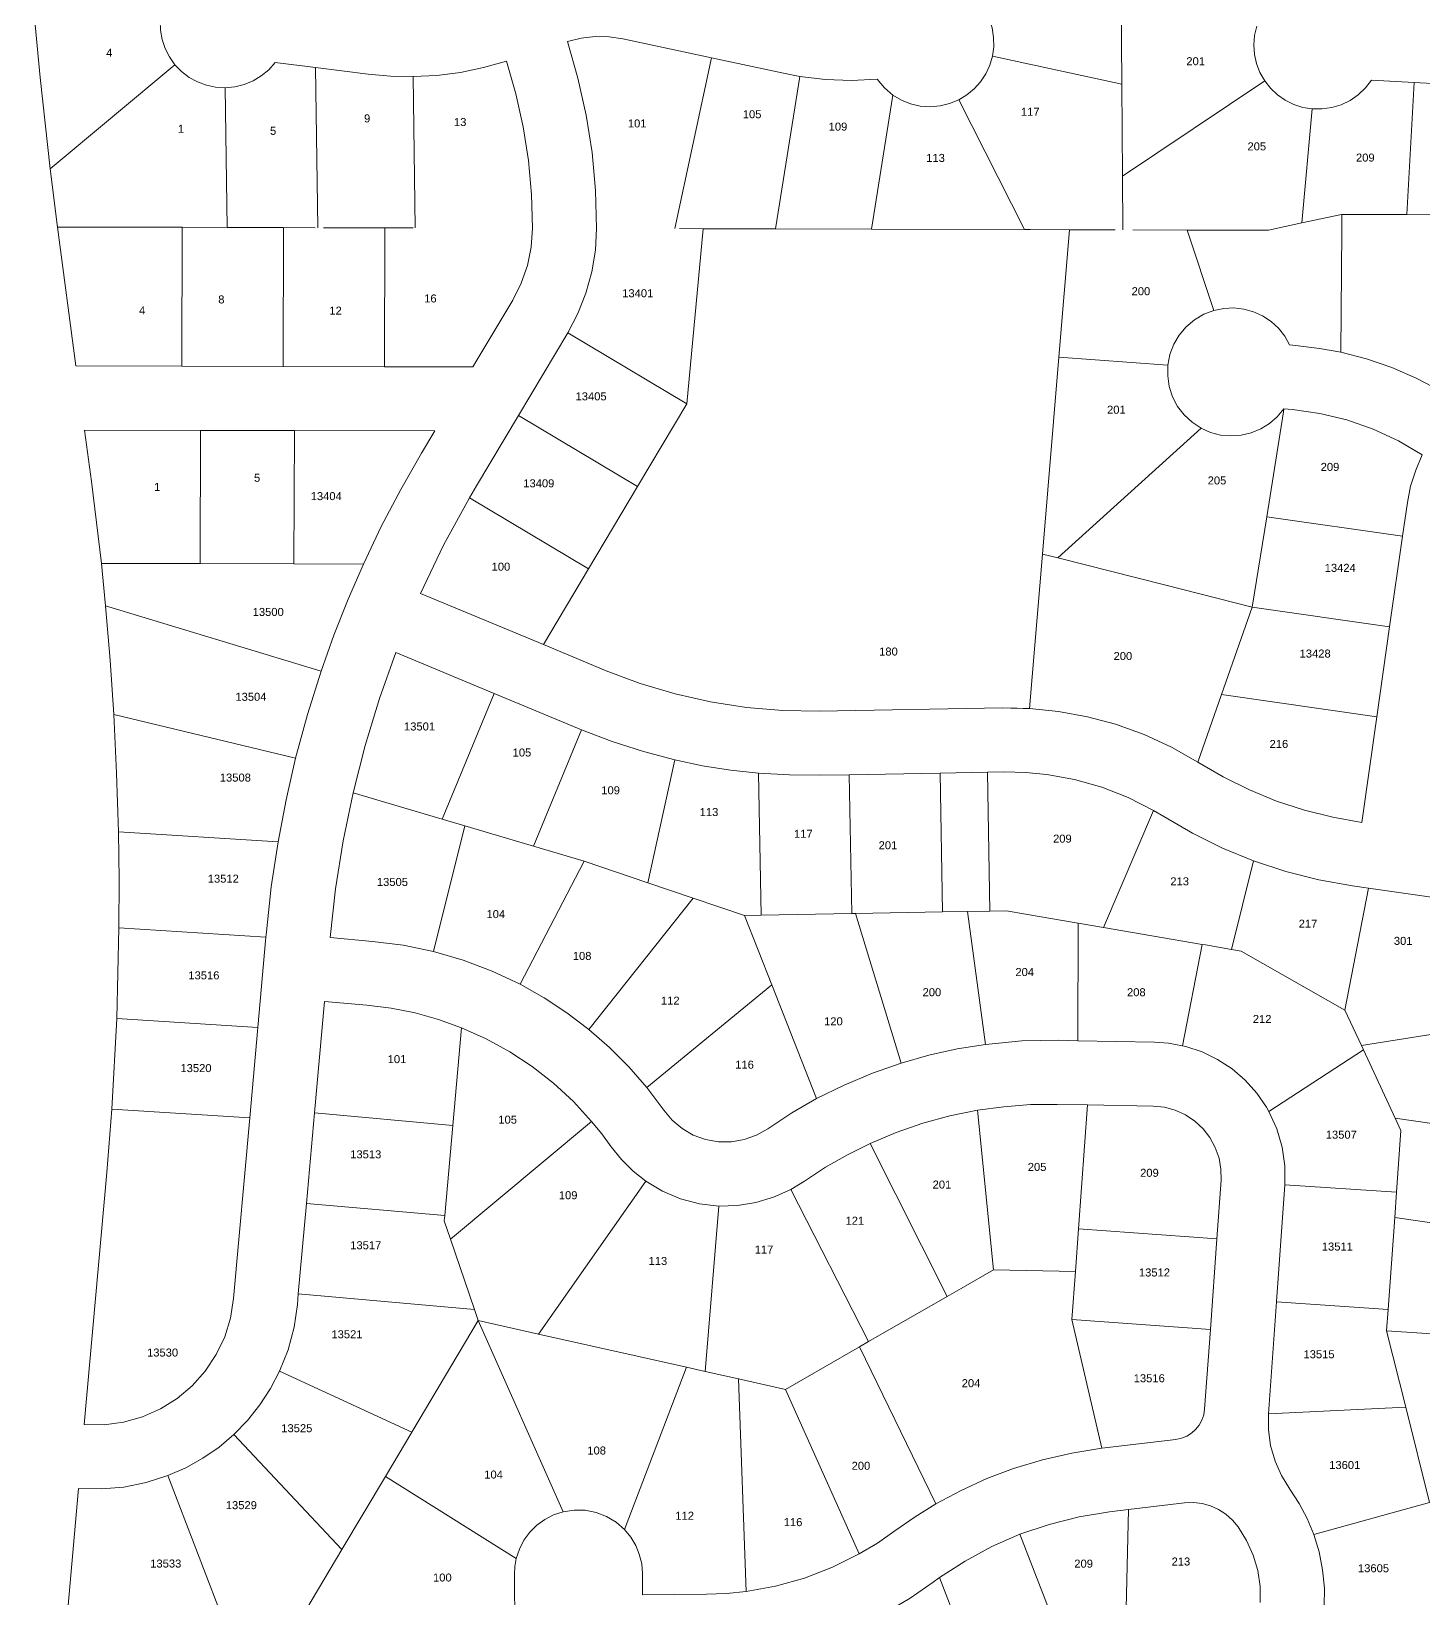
# Model space of a CAD drawing. Header units: feet. Extents: x 865220 to 2822444, y -2240498 to 975731.
# Drawn here: x 2812336 to 2813640, y 969523 to 970991 of the extents above; entities that cross this region are included whole.
import ezdxf
from ezdxf.enums import TextEntityAlignment as Align

# ---------------------------------------------------------------- set-up
doc = ezdxf.new("R2010")
doc.units = ezdxf.units.FT
doc.header["$LTSCALE"] = 0.015
doc.header["$MEASUREMENT"] = 0
doc.layers.add('Dakota County Addresses', color=7, linetype='Continuous')
doc.layers.add('Dakota County Parcels', color=7, linetype='Continuous')
doc.styles.add('Dimensions 100', font='arial.ttf')

# ---------------------------------------------------------------- blocks, each defined once
blk = doc.blocks.new('ACMAP_ANN_TEMPLATE_Dakota County Addresses')
at = {"layer": 'Dakota County Addresses', "style": 'Dimensions 100'}
blk.add_attdef('DakotaCountyAddress', text='', height=50, dxfattribs=at).set_placement((0, 0), align=Align.CENTER)

msp = doc.modelspace()

# ---------------------------------------------------------------- linework, layer by layer
at = {"layer": 'Dakota County Parcels', "lineweight": 5}
for p, q in [((2813357.5, 970942), (2813356.8, 971035.5)), ((2812890.1, 970984.5), (2812973.2, 970966.6)), ((2812353.3, 970862.6), (2812470.2, 970960.1)), ((2812564.1, 970962.3), (2812601.9, 970957.6)), ((2812601.9, 970957.6), (2812651.4, 970951.4)), ((2812604.1, 970807.4), (2812601.9, 970957.6)), ((2812938.7, 970806.6), (2812973.2, 970966.6)), ((2812973.2, 970966.6), (2813040.6, 970952.1)), ((2813236.3, 970968.1), (2813357.5, 970942)), ((2812695.4, 970807.2), (2812693.3, 970949.1)), ((2813032.9, 970806.3), (2813055.9, 970949.2)), ((2813040.6, 970952.1), (2813055.9, 970949.2)), ((2813491.5, 970945.1), (2813358.1, 970855.7)), ((2813591.5, 970945.7), (2813631.5, 970943.5)), ((2813624.6, 970819.7), (2813631.5, 970943.5)), ((2813631.5, 970943.5), (2813717.5, 970939)), ((2812519.1, 970807.7), (2812517.1, 970938.6)), ((2813122.9, 970806.1), (2813143.1, 970931.7)), ((2813358.1, 970855.7), (2813357.5, 970942)), ((2813204.8, 970927.2), (2813266.3, 970805.7)), ((2813526.2, 970811.9), (2813535.9, 970918.8)), ((2812353.3, 970862.6), (2812360.1, 970808.1)), ((2813358.4, 970805.5), (2813358.1, 970855.7)), ((2813495.1, 970805.1), (2813526.2, 970811.9)), ((2813526.2, 970811.9), (2813563.5, 970819.9)), ((2813563.5, 970819.9), (2813563.8, 970819.9)), ((2813563.7, 970804.9), (2813563.8, 970819.9)), ((2813563.8, 970819.9), (2813624.6, 970819.7)), ((2813624.6, 970819.7), (2813719.2, 970819.5)), ((2812360.1, 970808.1), (2812377.4, 970678)), ((2812360.1, 970808.1), (2812477, 970807.8)), ((2812476.7, 970677.7), (2812477, 970807.8)), ((2812477, 970807.8), (2812519.1, 970807.7)), ((2812571.7, 970677.5), (2812572, 970807.5)), ((2812572, 970807.5), (2812601.5, 970807.4)), ((2812609.4, 970807.4), (2812667, 970807.3)), ((2812666.7, 970677.2), (2812667, 970807.3)), ((2812667, 970807.3), (2812693.3, 970807.2)), ((2812943, 970806.6), (2812965.3, 970806.5)), ((2812949.9, 970642.3), (2812965.3, 970806.5)), ((2812965.3, 970806.5), (2813032.9, 970806.3)), ((2813271.8, 970805.7), (2813308.7, 970805.6)), ((2813298.7, 970686), (2813308.7, 970805.6)), ((2813308.7, 970805.6), (2813351.5, 970805.5)), ((2813368, 970805.5), (2813418.7, 970805.3)), ((2813418.7, 970805.3), (2813495.1, 970805.1)), ((2813418.7, 970805.3), (2813443.9, 970730)), ((2813562.8, 970690.7), (2813563.7, 970804.9)), ((2812749.4, 970677), (2812786.7, 970739.7)), ((2812792.2, 970631.6), (2812838.3, 970708.9)), ((2812838.3, 970708.9), (2812949.9, 970642.3)), ((2813514.9, 970697.6), (2813522.9, 970696.8)), ((2813283.2, 970501.7), (2813298.7, 970686)), ((2813298.7, 970686), (2813400.8, 970678.8)), ((2812377.4, 970678), (2812476.7, 970677.7)), ((2812476.7, 970677.7), (2812571.7, 970677.5)), ((2812571.7, 970677.5), (2812666.7, 970677.2)), ((2812666.7, 970677.2), (2812749.4, 970677)), ((2812903.8, 970565), (2812949.9, 970642.3)), ((2813493.4, 970536.7), (2813509, 970634.9)), ((2813509, 970634.9), (2813509.5, 970637.8)), ((2813509.5, 970637.8), (2813517.5, 970637.1)), ((2812752.7, 970565.5), (2812792.2, 970631.6)), ((2812792.2, 970631.6), (2812903.8, 970565)), ((2812385.4, 970617.9), (2812391.9, 970569.6)), ((2812385.4, 970617.9), (2812494.1, 970617.6)), ((2812493.8, 970492.7), (2812494.1, 970617.6)), ((2812494.1, 970617.6), (2812582.1, 970617.4)), ((2812581.7, 970492.4), (2812582.1, 970617.4)), ((2812582.1, 970617.4), (2812713.6, 970617.1)), ((2812701.2, 970596.2), (2812713.6, 970617.1)), ((2813297.7, 970498), (2813431.9, 970619.6)), ((2812401.2, 970492.9), (2812391.9, 970569.6)), ((2812752.7, 970565.5), (2812746.1, 970554.3)), ((2812857.7, 970487.7), (2812903.8, 970565)), ((2812746.1, 970554.3), (2812857.7, 970487.7)), ((2813620.8, 970518.5), (2813625.3, 970550)), ((2813479.9, 970451.8), (2813493.4, 970536.7)), ((2813493.4, 970536.7), (2813620.8, 970518.5)), ((2813608.6, 970433.4), (2813620.8, 970518.5)), ((2812405.2, 970453.1), (2812401.2, 970492.9)), ((2812401.2, 970492.9), (2812493.8, 970492.7)), ((2812493.8, 970492.7), (2812581.7, 970492.4)), ((2812581.7, 970492.4), (2812646.8, 970492.3)), ((2812815.5, 970416.8), (2812857.7, 970487.7)), ((2813271, 970357), (2813283.2, 970501.7)), ((2813283.2, 970501.7), (2813297.7, 970498)), ((2812700.2, 970464.8), (2812815.5, 970416.8)), ((2812405.2, 970453.1), (2812607.1, 970391.9)), ((2813451.1, 970370), (2813479.9, 970451.8)), ((2813479.9, 970451.8), (2813608.6, 970433.4)), ((2813596.5, 970349.2), (2813608.6, 970433.4)), ((2812815.5, 970416.8), (2812874.4, 970392.4)), ((2812677.2, 970409.4), (2812769.5, 970371)), ((2812720.5, 970253.3), (2812769.5, 970371)), ((2812769.5, 970371), (2812851.3, 970337)), ((2813428.8, 970306.6), (2813451.1, 970370)), ((2813451.1, 970370), (2813596.5, 970349.2)), ((2813073.8, 970354.4), (2813246.1, 970357.5)), ((2813246.1, 970357.5), (2813253.6, 970357.3)), ((2813253.6, 970357.3), (2813259.4, 970357.2)), ((2813259.4, 970357.2), (2813265.2, 970357.1)), ((2813265.2, 970357.1), (2813271, 970357)), ((2812412.9, 970351.4), (2812583.3, 970310.3)), ((2813582.4, 970250.2), (2813596.5, 970349.2)), ((2812806.1, 970228), (2812851.3, 970337)), ((2812913.3, 970193.7), (2812938.8, 970308.8)), ((2813187.2, 970296.4), (2813231.7, 970297.2)), ((2813231.7, 970297.2), (2813247.2, 970297.5)), ((2813234, 970167.2), (2813231.7, 970297.2)), ((2813019.6, 970163.4), (2813017.1, 970296.4)), ((2813074.9, 970294.4), (2813102.2, 970294.9)), ((2813102.2, 970294.9), (2813187.2, 970296.4)), ((2813104.5, 970164.9), (2813102.2, 970294.9)), ((2813189.5, 970166.4), (2813187.2, 970296.4)), ((2812637.2, 970278), (2812720.5, 970253.3)), ((2812720.5, 970253.3), (2812741.8, 970247)), ((2813340.3, 970151.9), (2813387.4, 970261.5)), ((2813396.9, 970255.8), (2813387.4, 970261.5)), ((2812417.2, 970241.5), (2812566.8, 970231.9)), ((2812712.4, 970129.2), (2812741.8, 970247)), ((2812741.8, 970247), (2812806.1, 970228)), ((2812806.1, 970228), (2812853.7, 970213.9)), ((2812793.7, 970098.6), (2812853.7, 970213.9)), ((2812853.7, 970213.9), (2812913.3, 970193.7)), ((2813460.5, 970131.2), (2813481, 970214.4)), ((2812913.3, 970193.7), (2812956, 970179.3)), ((2812858.1, 970056.3), (2812956, 970179.3)), ((2812956, 970179.3), (2813004, 970163.1)), ((2813566.7, 970074.3), (2813588.7, 970188.7)), ((2813573.8, 970190.9), (2813588.7, 970188.7)), ((2813588.7, 970188.7), (2813672.8, 970176.7)), ((2813019.6, 970163.4), (2813104.5, 970164.9)), ((2813104.5, 970164.9), (2813107.9, 970165)), ((2813107.9, 970165), (2813189.5, 970166.4)), ((2813107.9, 970165), (2813150.8, 970024.8)), ((2813189.5, 970166.4), (2813212.9, 970166.8)), ((2813212.9, 970166.8), (2813234, 970167.2)), ((2813212.9, 970166.8), (2813229.8, 970042.3)), ((2813234, 970167.2), (2813249.5, 970167.5)), ((2813249.5, 970167.5), (2813267.2, 970164.4)), ((2813267.2, 970164.4), (2813316.7, 970155.9)), ((2812415.6, 970066.6), (2812417.7, 970151.5)), ((2812417.7, 970151.5), (2812555.4, 970142.7)), ((2813004, 970163.1), (2813019.6, 970163.4)), ((2813004, 970163.1), (2813029.6, 970098)), ((2813316.3, 970045.7), (2813316.7, 970155.9)), ((2813316.7, 970155.9), (2813340.3, 970151.9)), ((2813340.3, 970151.9), (2813432.9, 970136)), ((2812547.9, 970058), (2812555.4, 970142.7)), ((2812555.4, 970142.7), (2812555.9, 970147.7)), ((2812615.6, 970142.3), (2812655.4, 970138.8)), ((2813414.6, 970041), (2813432.9, 970136)), ((2813460.5, 970131.2), (2813469.4, 970129.7)), ((2813469.4, 970129.7), (2813566.7, 970074.3)), ((2812912.4, 970001.8), (2813029.6, 970098)), ((2813029.6, 970098), (2813071.6, 969991.5)), ((2812600.9, 969978), (2812610.3, 970082.6)), ((2812610.3, 970082.6), (2812650.1, 970079)), ((2812411, 969981.7), (2812415.6, 970066.6)), ((2812415.6, 970066.6), (2812547.9, 970058)), ((2813566.7, 970074.3), (2813582.1, 970041.3)), ((2812540.3, 969973.4), (2812547.9, 970058)), ((2812730.6, 969966.4), (2812738.7, 970057.8)), ((2813582.1, 970041.3), (2813655.1, 970052.9)), ((2813298.3, 970046.1), (2813316.3, 970045.7)), ((2813316.3, 970045.7), (2813388.2, 970044.4)), ((2813417.5, 970040.3), (2813414.6, 970041)), ((2813584, 970037.2), (2813495.4, 969979.5)), ((2813582.1, 970041.3), (2813584, 970037.2)), ((2813584, 970037.2), (2813613.9, 969973)), ((2812928.3, 969980.6), (2812912.4, 970001.8)), ((2812406.3, 969922.2), (2812411, 969981.7)), ((2812411, 969981.7), (2812540.3, 969973.4)), ((2812593.4, 969893.3), (2812600.9, 969978)), ((2812600.9, 969978), (2812730.6, 969966.4)), ((2813222.3, 969980.5), (2813237.4, 969831)), ((2813297.1, 969986.1), (2813325.3, 969985.6)), ((2813317, 969869.3), (2813325.3, 969985.6)), ((2813325.3, 969985.6), (2813387.1, 969984.4)), ((2813495.4, 969979.5), (2813493.1, 969983.4)), ((2812525.2, 969804.1), (2812540.3, 969973.4)), ((2812723, 969881.8), (2812730.6, 969966.4)), ((2812728.4, 969859.8), (2812860.7, 969970.1)), ((2813613.9, 969973), (2813742, 969954.7)), ((2813613.9, 969973), (2813619.2, 969961.5)), ((2813615.1, 969903.7), (2813619.2, 969961.5)), ((2813121.7, 969949.4), (2813194, 969806.1)), ((2812385.2, 969686.1), (2812406.3, 969922.2)), ((2813446.6, 969860), (2813450.6, 969914.9)), ((2812811, 969770.9), (2812911.5, 969914)), ((2813047.3, 969906.2), (2813060.1, 969914.1)), ((2813047.3, 969906.2), (2813120.3, 969763.8)), ((2813502.5, 969800.9), (2813510.4, 969910.6)), ((2813510.4, 969910.6), (2813615.1, 969903.7)), ((2813613.4, 969880.1), (2813615.1, 969903.7)), ((2812585.8, 969808.7), (2812593.4, 969893.3)), ((2812593.4, 969893.3), (2812723, 969881.8)), ((2812967.1, 969735.9), (2812979.8, 969890.8)), ((2812722.6, 969876.8), (2812723, 969881.8)), ((2812722.6, 969876.8), (2812728.4, 969859.8)), ((2813607.2, 969794), (2813613.4, 969880.1)), ((2813613.4, 969880.1), (2813729, 969863.6)), ((2812728.4, 969859.8), (2812750.9, 969794)), ((2813314.1, 969829.4), (2813317, 969869.3)), ((2813317, 969869.3), (2813446.6, 969860)), ((2813440.6, 969775.2), (2813446.6, 969860)), ((2813207, 969813.6), (2813237.4, 969831)), ((2813237.4, 969831), (2813314.1, 969829.4)), ((2813310.9, 969784.5), (2813314.1, 969829.4)), ((2813194, 969806.1), (2813207, 969813.6)), ((2812585, 969798.7), (2812585.8, 969808.7)), ((2812585.8, 969808.7), (2812750.9, 969794)), ((2813120.3, 969763.8), (2813194, 969806.1)), ((2813495, 969696.2), (2813502.5, 969800.9)), ((2813502.5, 969800.9), (2813607.2, 969794)), ((2812692.1, 969678.8), (2812754.4, 969783.6)), ((2812750.9, 969794), (2812754.4, 969783.6)), ((2812754.4, 969783.6), (2812811, 969770.9)), ((2812754.4, 969783.6), (2812833.9, 969604.4)), ((2813310.9, 969784.5), (2813440.6, 969775.2)), ((2813310.9, 969784.5), (2813338.8, 969663.8)), ((2813605.8, 969774), (2813607.2, 969794)), ((2812811, 969770.9), (2812949.6, 969739.8)), ((2813435.2, 969700.4), (2813440.6, 969775.2)), ((2813605.8, 969774), (2813623.8, 969702.3)), ((2813605.8, 969774), (2813715.1, 969766.6)), ((2813042.3, 969719), (2813111.6, 969758.9)), ((2813111.6, 969758.9), (2813120.3, 969763.8)), ((2813111.6, 969758.9), (2813183.4, 969611.7)), ((2812891.5, 969587.7), (2812949.6, 969739.8)), ((2812949.6, 969739.8), (2812967.1, 969735.9)), ((2812568.2, 969736), (2812692.1, 969678.8)), ((2812967.1, 969735.9), (2812998.4, 969728.9)), ((2813005.4, 969529.8), (2812998.4, 969728.9)), ((2812998.4, 969728.9), (2813042.3, 969719)), ((2813042.3, 969719), (2813111.4, 969564.8)), ((2813495, 969696.2), (2813623.8, 969702.3)), ((2813623.8, 969702.3), (2813646.1, 969613.1)), ((2812525.5, 969676.9), (2812626.6, 969568.9)), ((2812667.5, 969637.5), (2812692.1, 969678.8)), ((2813338.8, 969663.8), (2813408.3, 969672.2)), ((2812463.6, 969638.2), (2812519.1, 969493.3)), ((2812626.6, 969568.9), (2812667.5, 969637.5)), ((2812667.5, 969637.5), (2812790.1, 969560.5)), ((2812367.9, 969491.9), (2812379.9, 969626.3)), ((2813346, 969604.2), (2813363.9, 969606.5)), ((2813361.5, 969500.7), (2813363.9, 969606.5)), ((2813363.9, 969606.5), (2813416.5, 969612.7)), ((2813537.5, 969583.2), (2813646.1, 969613.1)), ((2813262, 969583.3), (2813329.9, 969408.8)), ((2812582, 969493.8), (2812626.6, 969568.9)), ((2812788.8, 969495.6), (2812788.3, 969545.6)), ((2812908.5, 969526.6), (2812908.3, 969546.6)), ((2813186.7, 969542.7), (2813180.8, 969538.3)), ((2813186.7, 969542.7), (2813240.9, 969403.2)), ((2812908.5, 969526.6), (2812968.5, 969527.2))]:
    msp.add_line(p, q, dxfattribs=at)
for points in [[(2812335.6, 971034.2), (2812343.8, 970948.3), (2812353.3, 970862.6)], [(2813236.3, 970968.1), (2813237.5, 970976.9), (2813237.4, 970985.8), (2813236, 970994.6), (2813233.3, 971003.1), (2813229.4, 971011.1), (2813224.4, 971018.4)], [(2812457.4, 971010.2), (2812456.3, 971001.3), (2812456.6, 970992.5), (2812458.1, 970983.7), (2812461, 970975.3), (2812465, 970967.4), (2812470.2, 970960.1)], [(2813484, 970996.2), (2813482, 970987.6), (2813481.3, 970978.7), (2813482, 970969.8), (2813483.9, 970961.2), (2813487.1, 970952.9), (2813491.5, 970945.1)], [(2812890.1, 970984.5), (2812877.1, 970986.4), (2812863.9, 970986.6), (2812850.8, 970985.1), (2812838.1, 970981.9)], [(2812865.4, 970806.8), (2812864.3, 970842.3), (2812861.1, 970877.8), (2812855.6, 970912.9), (2812847.9, 970947.7), (2812838.1, 970981.9)], [(2812470.2, 970960.1), (2812476.4, 970953.7), (2812483.4, 970948.3), (2812491.2, 970944), (2812499.6, 970940.9), (2812508.3, 970939.1), (2812517.1, 970938.6)], [(2812517.1, 970938.6), (2812526.2, 970939.4), (2812535, 970941.6), (2812543.4, 970945), (2812551.1, 970949.7), (2812558.1, 970955.5), (2812564.1, 970962.3)], [(2812693.3, 970949.1), (2812715.6, 970950.2), (2812737.7, 970953), (2812759.5, 970957.5), (2812781, 970963.5)], [(2812805.4, 970806.9), (2812804.4, 970838.7), (2812801.5, 970870.4), (2812796.6, 970901.9), (2812789.8, 970932.9), (2812781, 970963.5)], [(2813204.8, 970927.2), (2813212.4, 970931.8), (2813219.2, 970937.5), (2813225.2, 970944.1), (2813230.1, 970951.5), (2813233.8, 970959.6), (2813236.3, 970968.1)], [(2812651.4, 970951.4), (2812672.3, 970949.5), (2812693.3, 970949.1)], [(2813055.9, 970949.2), (2813080, 970946.3), (2813104.2, 970945.4), (2813128.4, 970946.5)], [(2813128.4, 970946.5), (2813135.1, 970938.4), (2813143.1, 970931.7)], [(2813491.5, 970945.1), (2813497, 970938.1), (2813503.4, 970932), (2813510.7, 970926.9), (2813518.7, 970923), (2813527.2, 970920.2), (2813535.9, 970918.8)], [(2813535.9, 970918.8), (2813545.2, 970918.7), (2813554.4, 970920), (2813563.2, 970922.7), (2813571.6, 970926.7), (2813579.2, 970932), (2813585.9, 970938.4), (2813591.5, 970945.7)], [(2813143.1, 970931.7), (2813151.1, 970927), (2813159.7, 970923.5), (2813168.7, 970921.4), (2813178, 970920.8), (2813187.2, 970921.5), (2813196.2, 970923.7), (2813204.8, 970927.2)], [(2812519.1, 970807.7), (2812519.1, 970807.7), (2812572, 970807.5)], [(2812786.7, 970739.7), (2812794.7, 970755.4), (2812800.6, 970772), (2812804.1, 970789.3), (2812805.4, 970806.9)], [(2812838.3, 970708.9), (2812847.8, 970727.1), (2812855.4, 970746.2), (2812860.9, 970766), (2812864.2, 970786.3), (2812865.4, 970806.8)], [(2813032.9, 970806.3), (2813122.9, 970806.1), (2813266.3, 970805.7), (2813271.8, 970805.7)], [(2813443.9, 970730), (2813434.4, 970726.4), (2813425.7, 970721.2), (2813418, 970714.7), (2813411.4, 970706.9), (2813406.3, 970698.2), (2813402.7, 970688.7), (2813400.8, 970678.8)], [(2813514.9, 970697.6), (2813510.3, 970705.8), (2813504.4, 970713.2), (2813497.5, 970719.6), (2813489.6, 970724.8), (2813481, 970728.7), (2813471.9, 970731.2), (2813462.6, 970732.3), (2813453.2, 970731.9), (2813443.9, 970730)], [(2813562.8, 970690.7), (2813543, 970694.4), (2813522.9, 970696.8)], [(2813400.8, 970678.8), (2813400.6, 970668.6), (2813402.1, 970658.6), (2813405.2, 970649), (2813409.9, 970640), (2813416.1, 970632), (2813423.5, 970625.1), (2813431.9, 970619.6)], [(2813676.8, 970641.6), (2813655.7, 970654.9), (2813633.6, 970666.5), (2813610.6, 970676.4), (2813587, 970684.5), (2813562.8, 970690.7)], [(2813431.9, 970619.6), (2813440.8, 970615.7), (2813450.2, 970613.2), (2813459.8, 970612.4), (2813469.4, 970613), (2813478.9, 970615.2), (2813487.8, 970618.9), (2813496, 970624), (2813503.3, 970630.4), (2813509.5, 970637.8)], [(2813639.2, 970594.6), (2813616.8, 970607.8), (2813593.2, 970618.8), (2813568.6, 970627.3), (2813543.3, 970633.5), (2813517.5, 970637.1)], [(2812701.2, 970596.2), (2812681.8, 970562.2), (2812663.6, 970527.6), (2812646.8, 970492.3)], [(2813639.2, 970594.6), (2813633, 970580.2), (2813628.3, 970565.3), (2813625.3, 970550)], [(2812746.1, 970554.3), (2812722, 970510.1), (2812700.2, 970464.8)], [(2812646.8, 970492.3), (2812632.4, 970459.3), (2812619.2, 970425.8), (2812607.1, 970391.9)], [(2813297.7, 970498), (2813397.5, 970472.7), (2813479.9, 970451.8)], [(2812412.9, 970351.4), (2812409.5, 970402.3), (2812405.2, 970453.1)], [(2812677.2, 970409.4), (2812661.8, 970366.2), (2812648.5, 970322.4), (2812637.2, 970278)], [(2812607.1, 970391.9), (2812594.4, 970351.3), (2812583.3, 970310.3)], [(2812874.4, 970392.4), (2812906.3, 970380.4), (2812938.9, 970370.6), (2812972.1, 970363.1), (2813005.8, 970357.9), (2813039.8, 970355), (2813073.8, 970354.4)], [(2813271, 970357), (2813265.2, 970357.1), (2813259.4, 970357.2), (2813253.6, 970357.3), (2813246.1, 970357.5)], [(2813351.8, 970342.2), (2813325.3, 970349.3), (2813298.3, 970354.3), (2813271, 970357)], [(2812417.2, 970241.5), (2812415.5, 970296.5), (2812412.9, 970351.4)], [(2813428.8, 970306.6), (2813404.2, 970320.6), (2813378.5, 970332.5), (2813351.8, 970342.2)], [(2812851.3, 970337), (2812880, 970326), (2812909.2, 970316.6), (2812938.8, 970308.8)], [(2812583.3, 970310.3), (2812574.3, 970271.3), (2812566.8, 970231.9)], [(2812938.8, 970308.8), (2812964.7, 970303.4), (2812990.8, 970299.3), (2813017.1, 970296.4)], [(2813287.2, 970295.2), (2813267.2, 970297.1), (2813247.2, 970297.5)], [(2813428.8, 970306.6), (2813452.5, 970292.8), (2813477.2, 970280.7), (2813502.6, 970270.3), (2813528.7, 970261.8), (2813555.3, 970255.1), (2813582.4, 970250.2)], [(2813017.1, 970296.4), (2813046, 970294.7), (2813074.9, 970294.4)], [(2813387.4, 970261.5), (2813363.7, 970273.6), (2813338.9, 970283.3), (2813313.3, 970290.5), (2813287.2, 970295.2)], [(2812637.2, 970278), (2812627.9, 970233.1), (2812620.7, 970187.9), (2812615.6, 970142.3)], [(2813396.9, 970255.8), (2813423.9, 970240.1), (2813452, 970226.2), (2813481, 970214.4)], [(2812417.7, 970151.5), (2812417.8, 970196.5), (2812417.2, 970241.5)], [(2812566.8, 970231.9), (2812560.5, 970189.9), (2812555.9, 970147.7)], [(2813481, 970214.4), (2813511.3, 970204.4), (2813542.4, 970196.5), (2813573.8, 970190.9)], [(2812712.4, 970129.2), (2812684.1, 970135.1), (2812655.4, 970138.8)], [(2813432.9, 970136), (2813435.9, 970135.5), (2813460.5, 970131.2)], [(2812793.7, 970098.6), (2812767.4, 970110.9), (2812740.3, 970121.1), (2812712.4, 970129.2)], [(2812858.1, 970056.3), (2812837.6, 970071.9), (2812816.1, 970086), (2812793.7, 970098.6)], [(2812738.7, 970057.8), (2812717.2, 970065.5), (2812695.2, 970071.7), (2812672.8, 970076.2), (2812650.1, 970079)], [(2812860.7, 969970.1), (2812843.6, 969988.7), (2812825, 970005.8), (2812805.1, 970021.4), (2812784, 970035.3), (2812761.8, 970047.5), (2812738.7, 970057.8)], [(2812912.4, 970001.8), (2812895.6, 970021.2), (2812877.4, 970039.4), (2812858.1, 970056.3)], [(2813229.8, 970042.3), (2813203.2, 970038), (2813176.8, 970032.2), (2813150.8, 970024.8)], [(2813298.3, 970046.1), (2813264, 970045.5), (2813229.8, 970042.3)], [(2813414.6, 970041), (2813401.5, 970043.4), (2813388.2, 970044.4)], [(2813493.1, 969983.4), (2813484, 969996.7), (2813473.2, 970008.8), (2813460.9, 970019.3), (2813447.4, 970028.2), (2813432.9, 970035.2), (2813417.5, 970040.3)], [(2813150.8, 970024.8), (2813123.8, 970015.4), (2813097.3, 970004.2), (2813071.6, 969991.5)], [(2813071.6, 969991.5), (2813048.3, 969978), (2813025.8, 969963.3)], [(2812928.3, 969980.6), (2812936.1, 969971.3), (2812945.5, 969963.4), (2812956, 969957.3), (2812967.5, 969953.1), (2812979.5, 969951), (2812991.7, 969951), (2813003.7, 969953.1), (2813015.2, 969957.2), (2813025.8, 969963.3)], [(2813222.3, 969980.5), (2813196.5, 969975.2), (2813171, 969968.3), (2813146, 969959.7), (2813121.7, 969949.4)], [(2813297.1, 969986.1), (2813272.1, 969985.8), (2813247.1, 969983.9), (2813222.3, 969980.5)], [(2813450.6, 969914.9), (2813450.5, 969925.4), (2813448.7, 969935.8), (2813445.2, 969945.7), (2813440.2, 969954.9), (2813433.8, 969963.3), (2813426.1, 969970.4), (2813417.3, 969976.3), (2813407.7, 969980.6), (2813397.6, 969983.3), (2813387.1, 969984.4)], [(2813510.4, 969910.6), (2813510.4, 969928.4), (2813507.9, 969946.1), (2813502.8, 969963.2), (2813495.4, 969979.5)], [(2812879.1, 969946.3), (2812870.2, 969958.4), (2812860.7, 969970.1)], [(2812879.1, 969946.3), (2812888.6, 969934.3), (2812899.5, 969923.4), (2812911.5, 969914)], [(2813121.7, 969949.4), (2813100.5, 969938.9), (2813079.9, 969927.1), (2813060.1, 969914.1)], [(2812911.5, 969914), (2812927.2, 969904.6), (2812944, 969897.6), (2812961.7, 969892.9), (2812979.8, 969890.8)], [(2812979.8, 969890.8), (2812997.3, 969891.2), (2813014.6, 969894), (2813031.3, 969899), (2813047.3, 969906.2)], [(2812385.2, 969686.1), (2812403.7, 969685.9), (2812422, 969688.3), (2812439.7, 969693.3), (2812456.6, 969700.8), (2812472.2, 969710.5), (2812486.4, 969722.4), (2812498.6, 969736.2), (2812508.8, 969751.6), (2812516.8, 969768.2), (2812522.3, 969785.9), (2812525.2, 969804.1)], [(2812568.2, 969736), (2812576.2, 969756.2), (2812581.8, 969777.2), (2812585, 969798.7)], [(2812525.5, 969676.9), (2812538.3, 969690), (2812549.7, 969704.4), (2812559.7, 969719.7), (2812568.2, 969736)], [(2813408.3, 969672.2), (2813413.5, 969673.3), (2813418.4, 969675.2), (2813422.9, 969678), (2813426.8, 969681.5), (2813430.1, 969685.6), (2813432.7, 969690.2), (2813434.4, 969695.2), (2813435.2, 969700.4)], [(2813495, 969696.2), (2813495, 969681.2), (2813497.1, 969666.3), (2813501.2, 969651.9), (2813507.2, 969638.2), (2813515.2, 969625.5)], [(2812463.6, 969638.2), (2812480.4, 969645.6), (2812496.4, 969654.5), (2812511.5, 969665), (2812525.5, 969676.9)], [(2813338.8, 969663.8), (2813310.8, 969659.4), (2813283.2, 969653.1), (2813256.1, 969644.9)], [(2812379.9, 969626.3), (2812401.2, 969625.7), (2812422.4, 969627.5), (2812443.3, 969631.7), (2812463.6, 969638.2)], [(2813256.1, 969644.9), (2813231.2, 969635.4), (2813206.9, 969624.4), (2813183.4, 969611.7)], [(2813537.5, 969583.2), (2813531.4, 969598), (2813523.9, 969612.2), (2813515.2, 969625.5)], [(2813183.4, 969611.7), (2813163.9, 969599.6), (2813145, 969586.4)], [(2813466.6, 969590.3), (2813461.3, 969596.6), (2813455.1, 969602), (2813448.2, 969606.4), (2813440.7, 969609.8), (2813432.8, 969612), (2813424.7, 969613), (2813416.5, 969612.7)], [(2812833.9, 969604.4), (2812825.1, 969601.4), (2812816.8, 969597.2), (2812809.3, 969591.7), (2812802.7, 969585.1), (2812797.3, 969577.6), (2812793, 969569.3), (2812790.1, 969560.5)], [(2812891.5, 969587.7), (2812883.7, 969594.6), (2812874.7, 969600), (2812864.9, 969603.8), (2812854.7, 969605.8), (2812844.2, 969606), (2812833.9, 969604.4)], [(2813346, 969604.2), (2813317.5, 969599.5), (2813289.5, 969592.5), (2813262, 969583.3)], [(2812908.3, 969546.6), (2812907.6, 969555.7), (2812905.4, 969564.5), (2812902, 969572.9), (2812897.3, 969580.7), (2812891.5, 969587.7)], [(2813111.4, 969564.8), (2813128.6, 969575), (2813145, 969586.4)], [(2813262, 969583.3), (2813235.9, 969571.8), (2813210.7, 969558.2), (2813186.7, 969542.7)], [(2813487.4, 969519.3), (2813487.2, 969534.3), (2813485, 969549.3), (2813480.7, 969563.8), (2813474.6, 969577.5), (2813466.6, 969590.3)], [(2813547.3, 969515.8), (2813547.4, 969532.9), (2813545.8, 969550), (2813542.5, 969566.8), (2813537.5, 969583.2)], [(2813005.4, 969529.8), (2813033, 969534.8), (2813060.1, 969542.3), (2813086.3, 969552.3), (2813111.4, 969564.8)], [(2812790.1, 969560.5), (2812788.8, 969553.1), (2812788.3, 969545.6)], [(2813112.7, 969498.5), (2813136.4, 969510.1), (2813159.1, 969523.4), (2813180.8, 969538.3)], [(2812968.5, 969527.2), (2812987, 969527.9), (2813005.4, 969529.8)]]:
    msp.add_lwpolyline(points, dxfattribs=at)

# ---------------------------------------------------------------- block references
at = {"layer": 'Dakota County Addresses', "lineweight": 5, "xscale": 0.15, "yscale": 0.15, "zscale": 0.15}
for p, values in [((2812408.7, 970967.7), {'DakotaCountyAddress': '4'}), ((2813426.8, 970959.7), {'DakotaCountyAddress': '201'}), ((2812650.3, 970906.1), {'DakotaCountyAddress': '9'}), ((2813011.1, 970910), {'DakotaCountyAddress': '105'}), ((2813271.8, 970912.3), {'DakotaCountyAddress': '117'}), ((2812475.9, 970896.4), {'DakotaCountyAddress': '1'}), ((2812562.2, 970894.5), {'DakotaCountyAddress': '5'}), ((2812737.5, 970902.7), {'DakotaCountyAddress': '13'}), ((2812903.4, 970901.4), {'DakotaCountyAddress': '101'}), ((2813091.6, 970898.4), {'DakotaCountyAddress': '109'}), ((2813484.1, 970879.9), {'DakotaCountyAddress': '205'}), ((2813183, 970869.1), {'DakotaCountyAddress': '113'}), ((2813585.8, 970869.4), {'DakotaCountyAddress': '209'}), ((2813375.5, 970744.2), {'DakotaCountyAddress': '200'}), ((2812513.7, 970736.5), {'DakotaCountyAddress': '8'}), ((2812709.6, 970737.4), {'DakotaCountyAddress': '16'}), ((2812903.9, 970742.3), {'DakotaCountyAddress': '13401'}), ((2812439.4, 970726.2), {'DakotaCountyAddress': '4'}), ((2812620.7, 970726), {'DakotaCountyAddress': '12'}), ((2812860.2, 970645.7), {'DakotaCountyAddress': '13405'}), ((2813352.5, 970633.2), {'DakotaCountyAddress': '201'}), ((2812547.2, 970569.4), {'DakotaCountyAddress': '5'}), ((2813552.7, 970579.6), {'DakotaCountyAddress': '209'}), ((2812453.5, 970560.8), {'DakotaCountyAddress': '1'}), ((2812811.2, 970564.2), {'DakotaCountyAddress': '13409'}), ((2813446.8, 970566.9), {'DakotaCountyAddress': '205'}), ((2812612, 970552.2), {'DakotaCountyAddress': '13404'}), ((2812775.7, 970486.1), {'DakotaCountyAddress': '100'}), ((2813562.3, 970485), {'DakotaCountyAddress': '13424'}), ((2812557.6, 970443.7), {'DakotaCountyAddress': '13500'}), ((2813138.9, 970406.6), {'DakotaCountyAddress': '180'}), ((2813358.6, 970402.4), {'DakotaCountyAddress': '200'}), ((2813538.8, 970404.7), {'DakotaCountyAddress': '13428'}), ((2812541.4, 970364.2), {'DakotaCountyAddress': '13504'}), ((2812699.4, 970336.4), {'DakotaCountyAddress': '13501'}), ((2813504.8, 970320), {'DakotaCountyAddress': '216'}), ((2812795.4, 970312), {'DakotaCountyAddress': '105'}), ((2812526.8, 970288.5), {'DakotaCountyAddress': '13508'}), ((2812878.5, 970276.6), {'DakotaCountyAddress': '109'}), ((2812970.7, 970256.2), {'DakotaCountyAddress': '113'}), ((2813059.1, 970235.8), {'DakotaCountyAddress': '117'}), ((2813301.9, 970231.3), {'DakotaCountyAddress': '209'}), ((2813138.4, 970225.1), {'DakotaCountyAddress': '201'}), ((2812515.5, 970193.8), {'DakotaCountyAddress': '13512'}), ((2812674, 970190.7), {'DakotaCountyAddress': '13505'}), ((2813411.8, 970191.3), {'DakotaCountyAddress': '213'}), ((2812770.9, 970160.6), {'DakotaCountyAddress': '104'}), ((2813532.1, 970151.6), {'DakotaCountyAddress': '217'}), ((2813621.3, 970135.5), {'DakotaCountyAddress': '301'}), ((2812851.8, 970121.4), {'DakotaCountyAddress': '108'}), ((2812497.3, 970103.2), {'DakotaCountyAddress': '13516'}), ((2813266.6, 970106.3), {'DakotaCountyAddress': '204'}), ((2813179.6, 970087.4), {'DakotaCountyAddress': '200'}), ((2813371.2, 970087.4), {'DakotaCountyAddress': '208'}), ((2812934.4, 970079.5), {'DakotaCountyAddress': '112'}), ((2813087.3, 970060.1), {'DakotaCountyAddress': '120'}), ((2813489.1, 970062.3), {'DakotaCountyAddress': '212'}), ((2812678.3, 970024.7), {'DakotaCountyAddress': '101'}), ((2812489.9, 970016.3), {'DakotaCountyAddress': '13520'}), ((2813004, 970019.5), {'DakotaCountyAddress': '116'}), ((2812782, 969968), {'DakotaCountyAddress': '105'}), ((2813563.3, 969953.9), {'DakotaCountyAddress': '13507'}), ((2812649, 969935.5), {'DakotaCountyAddress': '13513'}), ((2813278.2, 969923.7), {'DakotaCountyAddress': '205'}), ((2813189, 969907.2), {'DakotaCountyAddress': '201'}), ((2813383.5, 969918.2), {'DakotaCountyAddress': '209'}), ((2812838.7, 969897.2), {'DakotaCountyAddress': '109'}), ((2813107.4, 969873.3), {'DakotaCountyAddress': '121'}), ((2812649, 969850.3), {'DakotaCountyAddress': '13517'}), ((2813559.6, 969849.1), {'DakotaCountyAddress': '13511'}), ((2812922.8, 969835.6), {'DakotaCountyAddress': '113'}), ((2813022.3, 969846.3), {'DakotaCountyAddress': '117'}), ((2813388.2, 969824.8), {'DakotaCountyAddress': '13512'}), ((2812631.4, 969766.9), {'DakotaCountyAddress': '13521'}), ((2812458.6, 969749.8), {'DakotaCountyAddress': '13530'}), ((2813542.4, 969748.2), {'DakotaCountyAddress': '13515'}), ((2813216.3, 969721.1), {'DakotaCountyAddress': '204'}), ((2813383.3, 969725.7), {'DakotaCountyAddress': '13516'}), ((2812584.4, 969678.9), {'DakotaCountyAddress': '13525'}), ((2812865.4, 969658), {'DakotaCountyAddress': '108'}), ((2813113.1, 969643.7), {'DakotaCountyAddress': '200'}), ((2813566.5, 969644.4), {'DakotaCountyAddress': '13601'}), ((2812768.8, 969635.5), {'DakotaCountyAddress': '104'}), ((2812532.4, 969606.8), {'DakotaCountyAddress': '13529'}), ((2812947.9, 969596.9), {'DakotaCountyAddress': '112'}), ((2813049.5, 969590.9), {'DakotaCountyAddress': '116'}), ((2812461.6, 969552.1), {'DakotaCountyAddress': '13533'}), ((2813321.8, 969552), {'DakotaCountyAddress': '209'}), ((2813413, 969554), {'DakotaCountyAddress': '213'}), ((2813593.5, 969547.7), {'DakotaCountyAddress': '13605'}), ((2812720.8, 969539), {'DakotaCountyAddress': '100'})]:
    msp.add_blockref('ACMAP_ANN_TEMPLATE_Dakota County Addresses', p, dxfattribs=at).add_auto_attribs(values)

doc.saveas('drawing.dxf')
